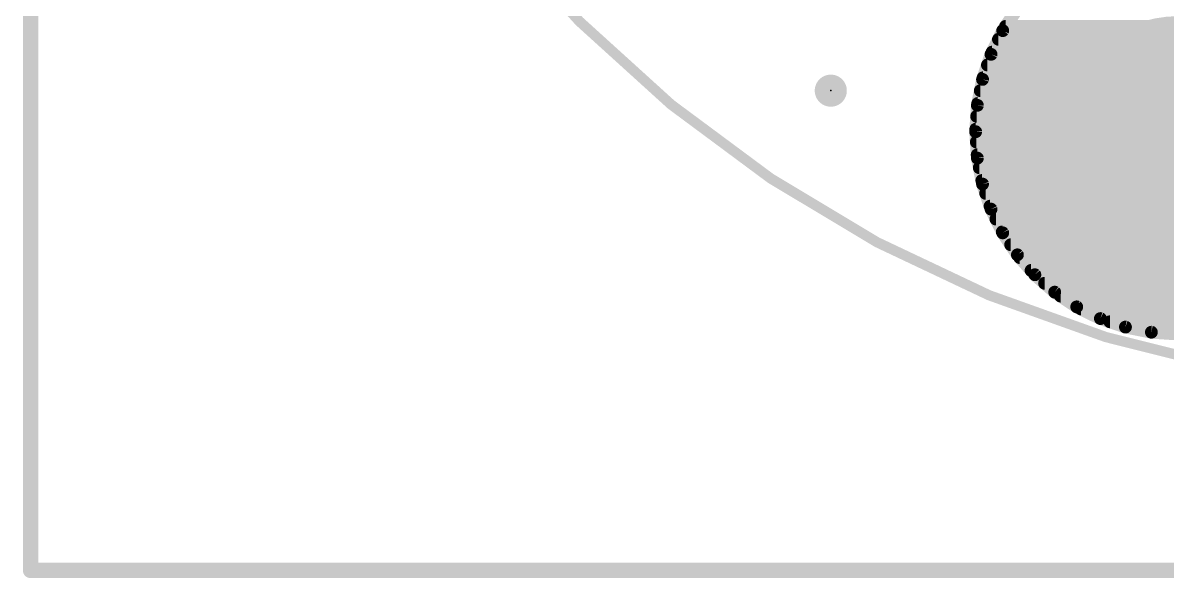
# Model space of a CAD drawing. Extents: x -28.7 to 28.7, y -28.7 to 28.7.
# Drawn here: x -28.69 to -6.04, y -28.69 to -17.71 of the extents above; entities that cross this region are included whole.
import ezdxf

# ---------------------------------------------------------------- set-up
doc = ezdxf.new("R2010")
doc.units = 0
for name, color, linetype in [('1', 12, 'CONTINUOUS'), ('16', 132, 'CONTINUOUS'), ('17', 110, 'CONTINUOUS'), ('20', 53, 'CONTINUOUS'), ('23', 53, 'CONTINUOUS'), ('24', 53, 'CONTINUOUS')]:
    doc.layers.add(name, color=color, linetype=linetype)

# ---------------------------------------------------------------- blocks, each defined once
blk = doc.blocks.new('ROUNDP')
at = {"const_width": 0.5}
blk.add_lwpolyline([(0, -0.25, 1), (0, 0.25, 1), (0, -0.25)], format="xyb", dxfattribs=at)
blk = doc.blocks.new('PIE')
at = {"const_width": 0.5}
blk.add_lwpolyline([(0, -0.25, 1), (0, 0.25, 1), (0, -0.25)], format="xyb", dxfattribs=at)

msp = doc.modelspace()

# ---------------------------------------------------------------- linework, layer by layer
at = {"layer": '16'}
for points, const_width in [([(-28.54, -28.54), (-28.54, 28.54)], 0.3048), ([(-9.0059, -17.4271), (-9.2967, -17.8622)], 0.254), ([(-9.2417, -17.78), (-2.4226, -17.78)], 0.254), ([(-9.2967, -17.8622), (-9.5281, -18.3316)], 0.254), ([(-9.3814, -18.034), (-2.2829, -18.034)], 0.254), ([(-9.5281, -18.3316), (-9.6963, -18.8271)], 0.254), ([(-9.5066, -18.288), (-2.1576, -18.288)], 0.254), ([(-9.5995, -18.542), (-2.0647, -18.542)], 0.254), ([(-9.6963, -18.8271), (-9.7984, -19.3403)], 0.254), ([(-9.6858, -18.796), (-1.9785, -18.796)], 0.254), ([(-9.7406, -19.05), (-1.9236, -19.05)], 0.254), ([(-9.7984, -19.3403), (-9.8326, -19.8625)], 0.254), ([(-9.7912, -19.304), (-1.8731, -19.304)], 0.254), ([(-9.8126, -19.558), (-1.8516, -19.558)], 0.254), ([(-9.8293, -19.812), (-1.8349, -19.812)], 0.254), ([(-9.8326, -19.8625), (-9.7984, -20.3847)], 0.254), ([(-9.8193, -20.066), (-1.8449, -20.066)], 0.254), ([(-9.8026, -20.32), (-1.8616, -20.32)], 0.254), ([(-9.7984, -20.3847), (-9.6963, -20.8979)], 0.254), ([(-9.7607, -20.574), (-1.9035, -20.574)], 0.254), ([(-9.7102, -20.828), (-1.954, -20.828)], 0.254), ([(-9.6963, -20.8979), (-9.5281, -21.3934)], 0.254), ([(-9.6338, -21.082), (-2.0304, -21.082)], 0.254), ([(-9.5475, -21.336), (-2.1167, -21.336)], 0.254), ([(-9.5281, -21.3934), (-9.2966, -21.8627)], 0.254), ([(-9.4311, -21.59), (-2.2331, -21.59)], 0.254), ([(-9.3058, -21.844), (-2.3584, -21.844)], 0.254), ([(-9.2966, -21.8627), (-9.0059, -22.2978)], 0.254), ([(-9.1394, -22.098), (-2.5248, -22.098)], 0.254), ([(-9.0059, -22.2978), (-8.6608, -22.6913)], 0.254), ([(-8.9584, -22.352), (-2.7058, -22.352)], 0.254), ([(-8.7356, -22.606), (-2.9286, -22.606)], 0.254), ([(-8.6608, -22.6913), (-8.2674, -23.0363)], 0.254), ([(-8.4684, -22.86), (-3.1958, -22.86)], 0.254), ([(-8.2674, -23.0363), (-7.8323, -23.327)], 0.254), ([(-8.1511, -23.114), (-3.5131, -23.114)], 0.254), ([(-7.8323, -23.327), (-7.363, -23.5585)], 0.254), ([(-7.7492, -23.368), (-3.915, -23.368)], 0.254), ([(-7.363, -23.5585), (-6.8675, -23.7267)], 0.254), ([(-7.1758, -23.622), (-4.4884, -23.622)], 0.254), ([(-6.8675, -23.7267), (-6.3543, -23.8288)], 0.254), ([(-6.3543, -23.8288), (-5.8321, -23.863)], 0.254), ([(28.54, -28.54), (-28.54, -28.54)], 0.3048)]:
    msp.add_lwpolyline(points, dxfattribs=dict(at, const_width=const_width))
for points, const_width in [([(-9.2417, -17.7165, 1), (-9.2417, -17.8435)], 0.127), ([(-9.3495, -17.8269, 1), (-9.2439, -17.8975)], 0.127), ([(-9.2397, -17.8903, 1), (-9.3536, -17.8341)], 0.127), ([(-9.3814, -17.9705, 1), (-9.3814, -18.0975)], 0.127), ([(-9.5851, -18.3035, 1), (-9.4712, -18.3596)], 0.127), ([(-9.468, -18.352, 1), (-9.5882, -18.3111)], 0.127), ([(-9.5066, -18.2245, 1), (-9.5066, -18.3515)], 0.127), ([(-9.5995, -18.4785, 1), (-9.5995, -18.6055)], 0.127), ([(-9.7564, -18.8067, 1), (-9.6362, -18.8475)], 0.127), ([(-9.634, -18.8395, 1), (-9.7586, -18.8147)], 0.127), ([(-9.6858, -18.7325, 1), (-9.6858, -18.8595)], 0.127), ([(-9.7406, -18.9865, 1), (-9.7406, -19.1135)], 0.127), ([(-9.735, -19.3445, 1), (-9.8618, -19.3362)], 0.127), ([(-9.7912, -19.2405, 1), (-9.7912, -19.3675)], 0.127), ([(-9.8126, -19.4945, 1), (-9.8126, -19.6215)], 0.127), ([(-9.8607, -19.3279, 1), (-9.7361, -19.3527)], 0.127), ([(-9.8293, -19.7485, 1), (-9.8293, -19.8755)], 0.127), ([(-9.7692, -19.8583, 1), (-9.896, -19.8667)], 0.127), ([(-9.896, -19.8583, 1), (-9.7692, -19.8667)], 0.127), ([(-9.8193, -20.0025, 1), (-9.8193, -20.1295)], 0.127), ([(-9.8026, -20.2565, 1), (-9.8026, -20.3835)], 0.127), ([(-9.7361, -20.3723, 1), (-9.8606, -20.3971)], 0.127), ([(-9.8617, -20.3888, 1), (-9.735, -20.3805)], 0.127), ([(-9.7607, -20.5105, 1), (-9.7607, -20.6375)], 0.127), ([(-9.7102, -20.7645, 1), (-9.7102, -20.8915)], 0.127), ([(-9.6361, -20.8775, 1), (-9.7564, -20.9183)], 0.127), ([(-9.7585, -20.9103, 1), (-9.634, -20.8855)], 0.127), ([(-9.6338, -21.0185, 1), (-9.6338, -21.1455)], 0.127), ([(-9.5475, -21.2725, 1), (-9.5475, -21.3995)], 0.127), ([(-9.4711, -21.3653, 1), (-9.585, -21.4215)], 0.127), ([(-9.5882, -21.4138, 1), (-9.4679, -21.373)], 0.127), ([(-9.4311, -21.5265, 1), (-9.4311, -21.6535)], 0.127), ([(-9.3058, -21.7805, 1), (-9.3058, -21.9075)], 0.127), ([(-9.2438, -21.8274, 1), (-9.3494, -21.898)], 0.127), ([(-9.3536, -21.8908, 1), (-9.2397, -21.8346)], 0.127), ([(-9.1394, -22.0345, 1), (-9.1394, -22.1615)], 0.127), ([(-8.9581, -22.256, 1), (-9.0536, -22.3397)], 0.127), ([(-9.0587, -22.3331, 1), (-8.9531, -22.2625)], 0.127), ([(-8.9584, -22.2885, 1), (-8.9584, -22.4155)], 0.127), ([(-8.7356, -22.5425, 1), (-8.7356, -22.6695)], 0.127), ([(-8.619, -22.6435, 1), (-8.7027, -22.739)], 0.127), ([(-8.7086, -22.7331, 1), (-8.6131, -22.6494)], 0.127), ([(-8.4684, -22.7965, 1), (-8.4684, -22.9235)], 0.127), ([(-8.2321, -22.9835, 1), (-8.3027, -23.0891)], 0.127), ([(-8.3093, -23.084, 1), (-8.2256, -22.9885)], 0.127), ([(-8.1511, -23.0505, 1), (-8.1511, -23.1775)], 0.127), ([(-7.8042, -23.2701, 1), (-7.8604, -23.384)], 0.127), ([(-7.8676, -23.3798, 1), (-7.797, -23.2742)], 0.127), ([(-7.7492, -23.3045, 1), (-7.7492, -23.4315)], 0.127), ([(-7.3426, -23.4983, 1), (-7.3834, -23.6186)], 0.127), ([(-7.3911, -23.6154, 1), (-7.3349, -23.5015)], 0.127), ([(-7.1758, -23.5585, 1), (-7.1758, -23.6855)], 0.127), ([(-6.8551, -23.6644, 1), (-6.8799, -23.7889)], 0.127), ([(-6.8879, -23.7868, 1), (-6.8471, -23.6665)], 0.127), ([(-6.3501, -23.7654, 1), (-6.3584, -23.8921)], 0.127), ([(-6.3667, -23.891, 1), (-6.3419, -23.7665)], 0.127), ([(-28.54, -28.4638, 1), (-28.54, -28.6162)], 0.1524), ([(-28.6162, -28.54, 1), (-28.4638, -28.54)], 0.1524)]:
    msp.add_lwpolyline(points, format="xyb", dxfattribs=dict(at, const_width=const_width))
at = {"layer": '20', "const_width": 0.2032}
msp.add_lwpolyline([(0, -25, 1), (0, 25, 1), (0, -25)], format="xyb", dxfattribs=at)
at = {"layer": '23'}
msp.add_point((-12.7, -19.05), dxfattribs=at)
at = {"layer": '24'}
msp.add_point((-12.7, -19.05), dxfattribs=at)

# ---------------------------------------------------------------- block references
at = {"layer": '1', "xscale": 0.635, "yscale": 0.635}
msp.add_blockref('PIE', (-12.7, -19.05), dxfattribs=at)
at = {"layer": '16', "xscale": 0.635, "yscale": 0.635}
msp.add_blockref('PIE', (-12.7, -19.05), dxfattribs=at)
at = {"layer": '17', "xscale": 4.572, "yscale": 4.572, "rotation": 180}
msp.add_blockref('ROUNDP', (-5.8321, -19.8625), dxfattribs=at)
msp.add_blockref('ROUNDP', (-5.8321, -19.8625), dxfattribs=at)

doc.saveas('drawing.dxf')
